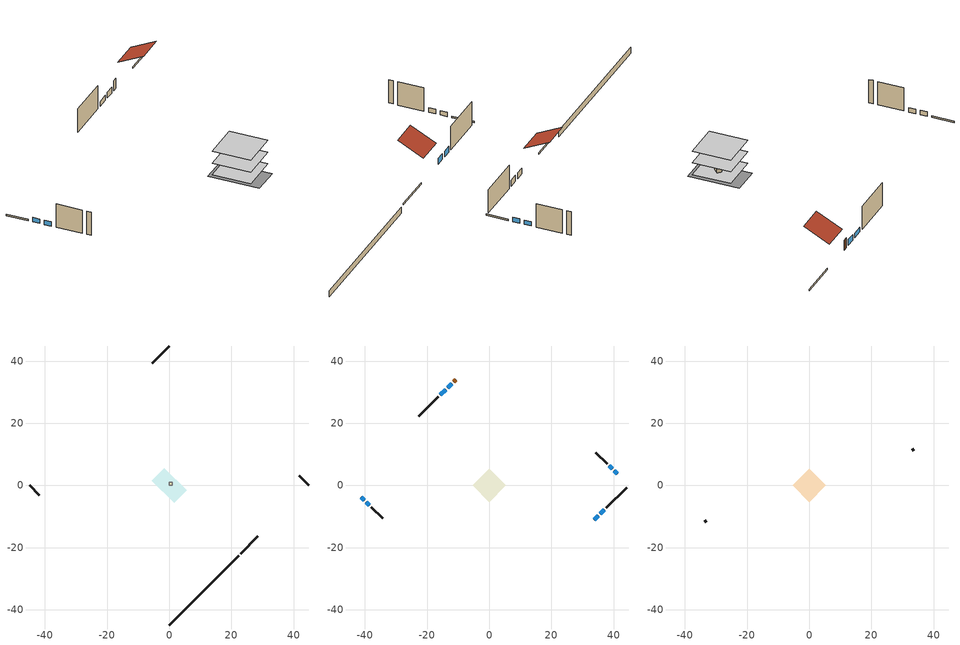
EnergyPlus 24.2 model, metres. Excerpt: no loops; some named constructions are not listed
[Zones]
central ac and furnace airloop ret air zone
 floor adiabatic (AdiabaticConst): 0,0 0,1 1,1 1,0 z0
 wall adiabatic (AdiabaticConst): 0,1 0,0 1,0 1,1 0,1 z0:1
 ceiling adiabatic (AdiabaticConst): 1,0 1,1 0,1 0,0 z1
crawlspace - vented
 floor foundation (Slab1 construction): -5.57,1.59 -1.59,5.57 5.57,-1.59 1.59,-5.57 z-0.91
 wall outside (RimJoist1 construction): 22.94,-21.89 28.46,-16.37 z0.3:0.61
 wall outside (RimJoist2 construction): -44.83,0 -41.77,-3.06 z0.3:0.61
 wall outside (RimJoist3 construction): 0,44.83 -5.52,39.32 z0.3:0.61
 wall outside (RimJoist4 construction): 44.83,0 41.77,3.06 z0.3:0.61
 wall foundation (FoundationWall1 construction): 0,-44.83 22.29,-22.55 z-0.91:0.3
conditioned space
 floor to crawlspace - vented (Floor1 construction): -5.34,0 0,5.34 5.34,0 0,-5.34 z0.3
 floor adiabatic (AdiabaticFloorConstruction): -5.34,0 0,5.34 5.34,0 0,-5.34 z2.74
 wall outside (AdiabaticWallConstruction 1): -10.82,34.01 -11.47,33.36 z0.3:2.34
 wall outside (AdiabaticWallConstruction): 33.77,-11.07 35.05,-9.78 / 35.71,-9.12 37,-7.83 z0.3:1.52; -41.12,-3.72 -40.16,-4.67 / -39.5,-5.33 -38.55,-6.29 / 41.12,3.72 40.16,4.67 / 39.5,5.33 38.55,6.29 z0.3:1.22; -12.13,32.71 -13.38,31.46 z0.3:1.49; -14.03,30.8 -15.68,29.15 z0.3:1.31
 wall outside (Wall1 construction): 37.66,-7.18 44.18,-0.66 z0.3:5.18
 wall outside (Wall2 construction): -37.89,-6.94 -34.27,-10.56 z0.3:5.18
 wall outside (Wall3 construction): -16.34,28.5 -22.59,22.25 z0.3:5.18
 wall outside (Wall4 construction): 37.89,6.94 34.27,10.56 z0.3:5.18
 window (WindowConstruction): 33.77,-11.07 35.05,-9.78 z0.3:1.52
 window (WindowConstruction 1): 35.71,-9.12 37,-7.83 z0.3:1.52
 window (WindowConstruction 2): -41.12,-3.72 -40.16,-4.67 z0.3:1.22
 window (WindowConstruction 3): -39.5,-5.33 -38.55,-6.29 z0.3:1.22
 window (WindowConstruction 4): -12.13,32.71 -13.38,31.46 z0.3:1.49
 window (WindowConstruction 5): -14.03,30.8 -15.68,29.15 z0.3:1.31
 window (WindowConstruction 6): 41.12,3.72 40.16,4.67 z0.3:1.22
 window (WindowConstruction 7): 39.5,5.33 38.55,6.29 z0.3:1.22
 door (Door): -10.82,34.01 -11.47,33.36 z0.3:2.34
 ceiling adiabatic (AdiabaticFloorConstruction): 0,-5.34 5.34,0 0,5.34 -5.34,0 z2.74
attic - vented
 floor to conditioned space (Floor2 construction Reversed): -5.34,0 0,5.34 5.34,0 0,-5.34 z5.18
 wall outside (Wall5 construction): -33.61,-11.22 -33.04,-11.8 z0.3:5.18
 wall outside (Wall6 construction): 33.61,11.22 33.04,11.8 z0.3:5.18
 roof outside (Roof1 construction): 33.11,-11.72,5.18 29.54,-8.15,7.71 25.55,-12.15,7.71 29.12,-15.72,5.18
 roof outside (Roof2 construction): -10.17,34.67,5.18 -6.6,31.1,7.71 -2.6,35.09,7.71 -6.17,38.66,5.18
[Material] Roughness=Rough; Thermal Absorptance=0.9
Name | Thickness {m} | Conductivity {W/m-K} | Density {kg/m3} | Specific Heat {J/kg-K} | Solar Absorptance | Visible Absorptance
ceiling loosefill ins | 0.0846667 | 0.0480833 | 16.02 | 1046.75 | 0.7 | 0.7
ceiling stud and cavity | 0.1397 | 0.302811 | 65.682 | 1177.47 | 0.7 | 0.7
floor covering | 0.0127 | 0.0433444 | 54.468 | 1339.84 | 0.6 | 0.6
floor stud and cavity | 0.1397 | 0.923637 | 92.3553 | 1139.71 | 0.7 | 0.7
gypsum board | 0.0127 | 0.160291 | 801 | 837.4 | 0.6 | 0.6
osb sheathing 0.75 in. | 0.01905 | 0.115458 | 512.64 | 1214.23 | 0.7 | 0.7
[Construction]
Floor1 construction Reversed: floor covering, osb sheathing 0.75 in., floor stud and cavity
Floor2 construction: ceiling loosefill ins, ceiling stud and cavity, gypsum board
[EnergyManagementSystem:OutputVariable] Update Frequency=ZoneTimestep
Name | EMS Variable | Type of Data in Variable | EMS Program or Subroutine | Units
loads_htg_slabs_annual_outvar; loads_htg_slabs_timeseries_outvar | loads_htg_slabs | Summed | component_loads_program | J
loads_htg_internal_mass_annual_outvar; loads_htg_internal_mass_timeseries_outvar | loads_htg_internal_mass | Summed | component_loads_program | J
loads_htg_infil_annual_outvar; loads_htg_infil_timeseries_outvar | loads_htg_infil | Summed | component_loads_program | J
loads_htg_natvent_annual_outvar; loads_htg_natvent_timeseries_outvar | loads_htg_natvent | Summed | component_loads_program | J
loads_htg_mechvent_annual_outvar; loads_htg_mechvent_timeseries_outvar | loads_htg_mechvent | Summed | component_loads_program | J
loads_htg_whf_annual_outvar; loads_htg_whf_timeseries_outvar | loads_htg_whf | Summed | component_loads_program | J
loads_htg_ducts_annual_outvar; loads_htg_ducts_timeseries_outvar | loads_htg_ducts | Summed | component_loads_program | J
loads_htg_intgains_annual_outvar; loads_htg_intgains_timeseries_outvar | loads_htg_intgains | Summed | component_loads_program | J
loads_htg_lighting_annual_outvar; loads_htg_lighting_timeseries_outvar | loads_htg_lighting | Summed | component_loads_program | J
loads_clg_roofs_annual_outvar; loads_clg_roofs_timeseries_outvar | loads_clg_roofs | Summed | component_loads_program | J
loads_clg_ceilings_annual_outvar; loads_clg_ceilings_timeseries_outvar | loads_clg_ceilings | Summed | component_loads_program | J
loads_clg_walls_annual_outvar; loads_clg_walls_timeseries_outvar | loads_clg_walls | Summed | component_loads_program | J
loads_clg_rim_joists_annual_outvar; loads_clg_rim_joists_timeseries_outvar | loads_clg_rim_joists | Summed | component_loads_program | J
loads_clg_foundation_walls_annual_outvar; loads_clg_foundation_walls_timeseries_outvar | loads_clg_foundation_walls | Summed | component_loads_program | J
loads_clg_doors_annual_outvar; loads_clg_doors_timeseries_outvar | loads_clg_doors | Summed | component_loads_program | J
loads_clg_windows_conduction_annual_outvar; loads_clg_windows_conduction_timeseries_outvar | loads_clg_windows_conduction | Summed | component_loads_program | J
loads_clg_windows_solar_annual_outvar; loads_clg_windows_solar_timeseries_outvar | loads_clg_windows_solar | Summed | component_loads_program | J
loads_clg_skylights_conduction_annual_outvar; loads_clg_skylights_conduction_timeseries_outvar | loads_clg_skylights_conduction | Summed | component_loads_program | J
loads_clg_skylights_solar_annual_outvar; loads_clg_skylights_solar_timeseries_outvar | loads_clg_skylights_solar | Summed | component_loads_program | J
loads_clg_floors_annual_outvar; loads_clg_floors_timeseries_outvar | loads_clg_floors | Summed | component_loads_program | J
loads_clg_slabs_annual_outvar; loads_clg_slabs_timeseries_outvar | loads_clg_slabs | Summed | component_loads_program | J
loads_clg_internal_mass_annual_outvar; loads_clg_internal_mass_timeseries_outvar | loads_clg_internal_mass | Summed | component_loads_program | J
loads_clg_infil_annual_outvar; loads_clg_infil_timeseries_outvar | loads_clg_infil | Summed | component_loads_program | J
loads_clg_natvent_annual_outvar; loads_clg_natvent_timeseries_outvar | loads_clg_natvent | Summed | component_loads_program | J
loads_clg_mechvent_annual_outvar; loads_clg_mechvent_timeseries_outvar | loads_clg_mechvent | Summed | component_loads_program | J
loads_clg_whf_annual_outvar; loads_clg_whf_timeseries_outvar | loads_clg_whf | Summed | component_loads_program | J
loads_clg_ducts_annual_outvar; loads_clg_ducts_timeseries_outvar | loads_clg_ducts | Summed | component_loads_program | J
loads_clg_intgains_annual_outvar; loads_clg_intgains_timeseries_outvar | loads_clg_intgains | Summed | component_loads_program | J
loads_clg_lighting_annual_outvar; loads_clg_lighting_timeseries_outvar | loads_clg_lighting | Summed | component_loads_program | J
loads_htg_tot_annual_outvar; loads_htg_tot_timeseries_outvar | loads_htg_tot | Summed | total_loads_program | J
loads_clg_tot_annual_outvar; loads_clg_tot_timeseries_outvar | loads_clg_tot | Summed | total_loads_program | J
total_infil_flow_rate_timeseries_outvar | total_infil_flow_rate | Averaged | total_airflows_program | m^3/s
total_mechvent_flow_rate_timeseries_outvar | total_mechvent_flow_rate | Averaged | total_airflows_program | m^3/s
total_natvent_flow_rate_timeseries_outvar | total_natvent_flow_rate | Averaged | total_airflows_program | m^3/s
total_whf_flow_rate_timeseries_outvar | total_whf_flow_rate | Averaged | total_airflows_program | m^3/s
[Schedule:Day:Interval]
cooling season schedule day; cooling season schedule day 2; cooling season schedule default day; natural vent schedule default day: No, 24:00, 0
cooling season schedule day 1; natural vent schedule day: No, 24:00, 1
[Schedule:Week:Daily]
cooling season schedule Week Rule - Jan1-May26: cooling season schedule day, cooling season schedule day, cooling season schedule day, cooling season schedule day, cooling season schedule day, cooling season schedule day, cooling season schedule day, cooling season schedule default day, cooling season schedule default day, cooling season schedule default day, cooling season schedule default day, cooling season schedule default day
cooling season schedule Week Rule - May27-Jun2: cooling season schedule day, cooling season schedule day, cooling season schedule day, cooling season schedule day, cooling season schedule day, cooling season schedule day 1, cooling season schedule day 1, cooling season schedule default day, cooling season schedule default day, cooling season schedule default day, cooling season schedule default day, cooling season schedule default day
cooling season schedule Week Rule - Jun3-Sep29: cooling season schedule day 1, cooling season schedule day 1, cooling season schedule day 1, cooling season schedule day 1, cooling season schedule day 1, cooling season schedule day 1, cooling season schedule day 1, cooling season schedule default day, cooling season schedule default day, cooling season schedule default day, cooling season schedule default day, cooling season schedule default day
cooling season schedule Week Rule - Sep30-Oct6: cooling season schedule day 1, cooling season schedule day 2, cooling season schedule day 2, cooling season schedule day 2, cooling season schedule day 2, cooling season schedule day 2, cooling season schedule day 2, cooling season schedule default day, cooling season schedule default day, cooling season schedule default day, cooling season schedule default day, cooling season schedule default day
cooling season schedule Week Rule - Oct7-Dec31: cooling season schedule day 2, cooling season schedule day 2, cooling season schedule day 2, cooling season schedule day 2, cooling season schedule day 2, cooling season schedule day 2, cooling season schedule day 2, cooling season schedule default day, cooling season schedule default day, cooling season schedule default day, cooling season schedule default day, cooling season schedule default day
natural vent schedule Week Rule - Jan1-Jan6: natural vent schedule day, natural vent schedule day, natural vent schedule default day, natural vent schedule day, natural vent schedule default day, natural vent schedule day, natural vent schedule default day, natural vent schedule default day, natural vent schedule default day, natural vent schedule default day, natural vent schedule default day, natural vent schedule default day
natural vent schedule Week Rule - Jan7-Dec31: natural vent schedule default day, natural vent schedule day, natural vent schedule default day, natural vent schedule day, natural vent schedule default day, natural vent schedule day, natural vent schedule default day, natural vent schedule default day, natural vent schedule default day, natural vent schedule default day, natural vent schedule default day, natural vent schedule default day
[Schedule:Year]
cooling season schedule: cooling season schedule Week Rule - Jan1-May26, 1, 1, 5, 26, cooling season schedule Week Rule - May27-Jun2, 5, 27, 6, 2, cooling season schedule Week Rule - Jun3-Sep29, 6, 3, 9, 29, cooling season schedule Week Rule - Sep30-Oct6, 9, 30, 10, 6, cooling season schedule Week Rule - Oct7-Dec31, 10, 7, 12, 31
natural vent schedule: natural vent schedule Week Rule - Jan1-Jan6, 1, 1, 1, 6, natural vent schedule Week Rule - Jan7-Dec31, 1, 7, 12, 31
